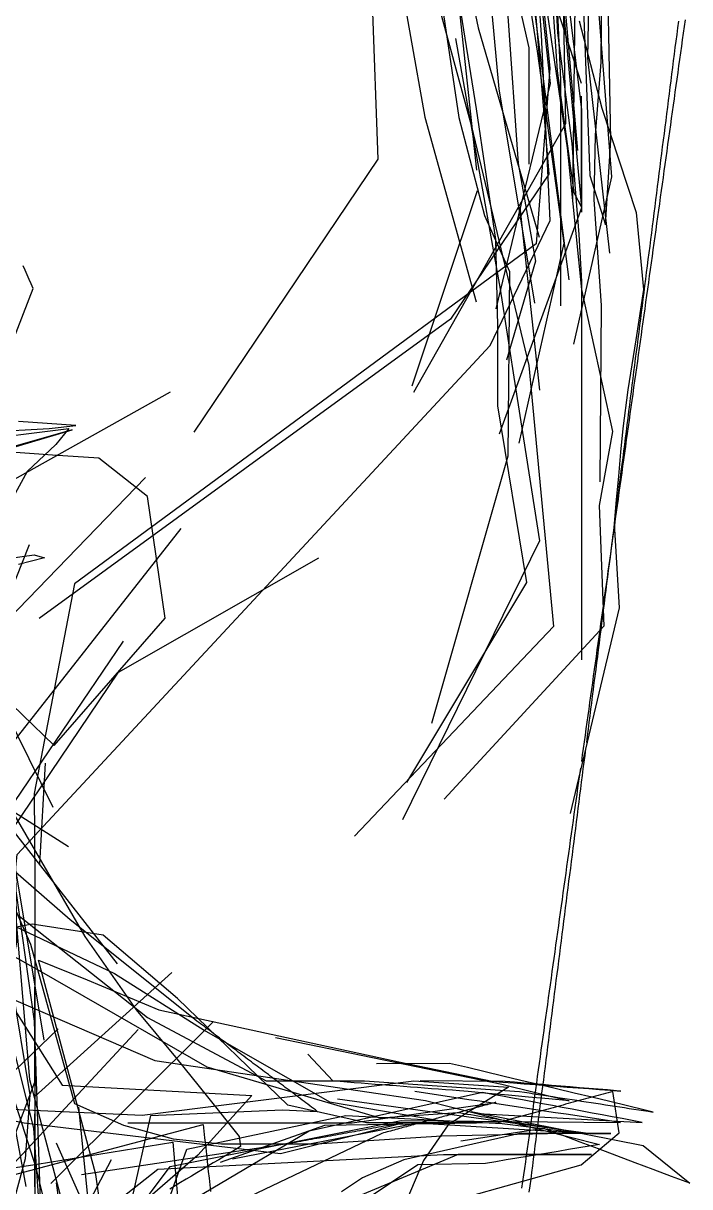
# Model space of a CAD drawing. Header units: metres. Extents: x 30 to 6769, y 117 to 5736.
# Drawn here: x 6299 to 6724, y 1147 to 1889 of the extents above; entities that cross this region are included whole.
import ezdxf

# ---------------------------------------------------------------- set-up
doc = ezdxf.new("R2010")
doc.units = ezdxf.units.M
doc.layers.add('FLOOR_0', color=1, linetype='Continuous')
doc.layers.add('FLOOR_1', color=2, linetype='Continuous')

msp = doc.modelspace()

# ---------------------------------------------------------------- linework, layer by layer
at = {"layer": 'FLOOR_0', "color": 3}
for points in [[(5144.3, 2161.57), (5201.11, 2289.51), (5244.89, 2342.82), (5275.66, 2321.5), (5306.43, 2300.17), (5337.2, 2278.85), (5367.97, 2257.53), (5495.78, 2271.74), (5595.18, 2275.3), (5666.19, 2268.19), (5687.49, 2253.97), (5708.79, 2239.76), (5730.09, 2225.54), (5751.4, 2211.32), (5776.25, 2168.67), (5804.65, 2097.59), (5918.26, 2097.59), (6021.21, 2154.46), (6113.52, 2268.19), (6291.03, 2211.32), (6425.94, 2122.47), (6518.25, 2001.64), (6525.35, 1802.61), (6408.19, 1628.46)], [(6236.3, 1715.93), (6264.09, 1818.04), (6268.89, 1957.75), (6279.09, 2031.14), (6301.14, 2085.42), (6364.89, 2155.83), (6503.27, 2145.35), (6527.93, 1983.79), (6555.43, 1829.27), (6588.19, 1711.5)], [(6307.53, 2138.62), (6450.25, 2154.02), (6515.9, 2154.02), (6548.05, 2024.96), (6576.99, 1829.14), (6593.51, 1766.53), (6609.31, 1730.94), (6608.41, 1613.11), (6559.71, 1442.46)], [(6541.34, 2034.09), (6546.63, 1966.45), (6561.97, 1908.87), (6584.93, 1824.14), (6621.82, 1670.88), (6637.55, 1504.48), (6510.46, 1370.69)], [(6303.04, 1556.59), (6262.02, 1453.49), (6280.63, 1290.1), (6290.38, 1180.79), (6284.71, 1123.42)], [(6233.64, 1461.32), (6304.04, 1301.87), (6331.95, 1200.12), (6363.28, 1186.37), (6394.92, 1177.74), (6425.75, 1174.39), (6456.07, 1174.39), (6486.39, 1174.39), (6566.33, 1179.53), (6633.57, 1181.1), (6653.21, 1181.23), (6649.78, 1181.45), (6646.36, 1181.66), (6642.94, 1181.87), (6639.52, 1182.09), (6636.09, 1182.3), (6632.67, 1182.52), (6629.25, 1182.73), (6625.83, 1182.94), (6622.4, 1183.16), (6618.98, 1183.37), (6615.56, 1183.59), (6612.14, 1183.8), (6608.71, 1184.01), (6605.29, 1184.23), (6601.87, 1184.44), (6598.45, 1184.66), (6595.02, 1184.87), (6591.6, 1185.08), (6588.18, 1185.3), (6584.76, 1185.51), (6581.33, 1185.73), (6577.91, 1185.94), (6574.49, 1186.15), (6571.07, 1186.37), (6567.64, 1186.58), (6564.22, 1186.8), (6560.8, 1187.01), (6557.37, 1187.22), (6553.95, 1187.44), (6550.53, 1187.65), (6432.73, 1164.73)], [(6321.62, 1247.89), (6244.18, 1173.7)], [(6190.37, 1210.58), (6299.96, 1187.81), (6463.34, 1168.3), (6482.98, 1173.21), (6502.62, 1178.12), (6522.26, 1183.03), (6541.3, 1187.8), (6539.59, 1187.49), (6537.88, 1187.18), (6536.17, 1186.87), (6534.46, 1186.56), (6532.75, 1186.24), (6531.05, 1185.93), (6529.34, 1185.62), (6527.63, 1185.31), (6525.92, 1185), (6524.21, 1184.69), (6522.51, 1184.38), (6520.8, 1184.07), (6519.09, 1183.76), (6517.38, 1183.45), (6515.67, 1183.14), (6513.96, 1182.83), (6512.26, 1182.52), (6510.55, 1182.21), (6508.84, 1181.89), (6507.13, 1181.58), (6505.42, 1181.27), (6503.72, 1180.96), (6502.01, 1180.65), (6500.3, 1180.34), (6498.59, 1180.03), (6496.88, 1179.72), (6495.17, 1179.41), (6493.47, 1179.1), (6491.76, 1178.79), (6490.05, 1178.48), (6488.34, 1178.17), (6486.63, 1177.86), (6484.93, 1177.54), (6483.22, 1177.23), (6481.51, 1176.92), (6479.8, 1176.61), (6478.09, 1176.3), (6476.39, 1175.99), (6474.68, 1175.68), (6472.97, 1175.37), (6471.26, 1175.06), (6469.55, 1174.75), (6467.84, 1174.44), (6336.42, 1154.7)], [(6589.41, 1193.83), (6693.9, 1188.13), (6687.54, 1189.32), (6681.19, 1190.51), (6674.84, 1191.7), (6668.49, 1192.89), (6662.14, 1194.08), (6655.79, 1195.27), (6649.44, 1196.47), (6643.08, 1197.66), (6636.73, 1198.85), (6630.38, 1200.04), (6624.03, 1201.23), (6617.68, 1202.42), (6611.33, 1203.61), (6604.97, 1204.81), (6598.62, 1206), (6592.27, 1207.19), (6481.72, 1182.58), (6368.22, 1115.25)]]:
    msp.add_lwpolyline(points, dxfattribs=at)
at = {"layer": 'FLOOR_0', "color": 5}
for points in [[(6091.38, 2274.66), (6228.48, 2288.22), (6320.75, 2285.46), (6450.09, 2260.95), (6550.49, 2230.03), (6623.04, 2132.82), (6668.74, 1984.66), (6667.65, 1864.45), (6664.07, 1817.87), (6663.12, 1776.86), (6665.53, 1743.02), (6667.95, 1709.18), (6666.91, 1596.77)], [(6462.94, 2158.1), (6581.04, 2086.98), (6624.52, 1956.63), (6646.23, 1809.8), (6655.21, 1719.41), (6675.12, 1628.74), (6666.56, 1581.59), (6669.51, 1504.64), (6567.73, 1394.31)], [(6615.63, 1621.37), (6644.21, 1749.01), (6627.26, 1871.43), (6616.51, 1940.06)], [(6608.41, 1893.81), (6614.9, 1799.71), (6625.94, 1737.53), (6607.39, 1674.22)], [(6194.26, 1534.7), (6306.31, 1550.14), (6312.78, 1548.23), (6304.57, 1546.07), (6296.36, 1543.91)], [(6344.34, 1030.54), (6380.63, 1192.61), (6464.7, 1196.05), (6486.81, 1195.17), (6485.61, 1196.08), (6484.41, 1196.98), (6483.21, 1197.88), (6482.01, 1198.78), (6480.81, 1199.68), (6479.61, 1200.58), (6478.41, 1201.48), (6477.21, 1202.38), (6476.01, 1203.28), (6474.81, 1204.18), (6473.61, 1205.08), (6472.41, 1205.98), (6471.21, 1206.88), (6470.02, 1207.78), (6468.82, 1208.68), (6467.62, 1209.58), (6466.42, 1210.48), (6465.22, 1211.38), (6464.02, 1212.28), (6462.82, 1213.18), (6461.62, 1214.08), (6460.42, 1214.98), (6459.22, 1215.88), (6458.02, 1216.78), (6456.82, 1217.68), (6455.62, 1218.59), (6454.42, 1219.49), (6453.22, 1220.39), (6452.02, 1221.29), (6450.82, 1222.19), (6449.62, 1223.09), (6448.42, 1223.99), (6447.22, 1224.89), (6446.02, 1225.79), (6444.82, 1226.69), (6443.62, 1227.59), (6442.42, 1228.49), (6441.22, 1229.39), (6440.02, 1230.29), (6438.82, 1231.19), (6437.62, 1232.09), (6436.42, 1232.99), (6435.22, 1233.89), (6434.02, 1234.79), (6432.82, 1235.69), (6431.62, 1236.59), (6430.42, 1237.49), (6429.22, 1238.39), (6428.02, 1239.29), (6426.82, 1240.2), (6425.62, 1241.1), (6424.42, 1242), (6423.22, 1242.9), (6422.02, 1243.8), (6420.82, 1244.7), (6419.62, 1245.6), (6418.42, 1246.5), (6417.22, 1247.4), (6416.02, 1248.3), (6414.82, 1249.2), (6413.62, 1250.1), (6412.42, 1251), (6411.22, 1251.9), (6410.02, 1252.8), (6408.82, 1253.7), (6407.62, 1254.6), (6329.32, 1317.25), (6193.14, 1435.83)], [(6394.01, 1283.71), (6306.62, 1204.72), (6306.62, 1157.74)], [(6283.51, 1270.63), (6383.17, 1227.56), (6555.86, 1202.16), (6666.81, 1174.06), (6660.21, 1172.96), (6653.61, 1171.86), (6647, 1170.76), (6640.4, 1169.66), (6633.8, 1168.56), (6627.19, 1167.45), (6620.59, 1166.35), (6613.98, 1165.25), (6607.38, 1164.15), (6600.78, 1163.05), (6594.17, 1161.95), (6551, 1160.97), (6375.32, 1043.3)], [(6420.61, 1252.53), (6316.93, 1149.07)], [(6365.94, 1187.81), (6509.05, 1187.81), (6596.6, 1200.09), (6600.67, 1200.95), (6599.55, 1200.64), (6598.43, 1200.34), (6597.32, 1200.03), (6596.2, 1199.72), (6595.08, 1199.42), (6593.96, 1199.11), (6592.84, 1198.81), (6591.72, 1198.5), (6590.61, 1198.2), (6589.49, 1197.89), (6588.37, 1197.59), (6587.25, 1197.28), (6586.13, 1196.98), (6585.02, 1196.67), (6583.9, 1196.37), (6582.78, 1196.06), (6581.66, 1195.76), (6580.54, 1195.45), (6579.42, 1195.15), (6578.31, 1194.84), (6577.19, 1194.54), (6576.07, 1194.23), (6574.95, 1193.93), (6573.83, 1193.62), (6572.72, 1193.32), (6571.6, 1193.01), (6570.48, 1192.71), (6569.36, 1192.4), (6568.24, 1192.1), (6567.12, 1191.79), (6566.01, 1191.49), (6564.89, 1191.18), (6563.77, 1190.88), (6562.65, 1190.57), (6561.53, 1190.27), (6560.42, 1189.96), (6559.3, 1189.66), (6558.18, 1189.35), (6557.06, 1189.05), (6555.94, 1188.74), (6554.82, 1188.44), (6553.71, 1188.13), (6552.59, 1187.83), (6551.47, 1187.52), (6550.35, 1187.22), (6549.23, 1186.91), (6548.12, 1186.61), (6547, 1186.3), (6545.88, 1185.99), (6544.76, 1185.69), (6543.64, 1185.38), (6542.52, 1185.08), (6541.41, 1184.77), (6540.29, 1184.47), (6539.17, 1184.16), (6538.05, 1183.86), (6536.93, 1183.55), (6535.82, 1183.25), (6534.7, 1182.94), (6533.58, 1182.64), (6532.46, 1182.33), (6531.34, 1182.03), (6530.22, 1181.72), (6529.11, 1181.42), (6527.99, 1181.11), (6434.46, 1136.41)], [(6144.48, 1132.9), (6268.79, 1148.27), (6414.04, 1186.74), (6414.51, 1182.47), (6414.99, 1178.21), (6415.46, 1173.95), (6415.93, 1169.69), (6416.41, 1165.42), (6416.88, 1161.16), (6417.35, 1156.9), (6417.83, 1152.64), (6418.3, 1148.37), (6418.77, 1144.11)]]:
    msp.add_lwpolyline(points, dxfattribs=at)
at = {"layer": 'FLOOR_0', "color": 1}
for points in [[(6591.2, 2160.83), (6653.68, 2043.29), (6655.35, 1931.93), (6660.66, 1792.1), (6670.6, 1760.67), (6673.97, 1814.66), (6671.28, 1960.3)], [(6441.88, 2107.35), (6569.82, 1968.21), (6588.29, 1795.53)], [(6642.48, 2056.57), (6659.32, 1995.09), (6666, 1900.33), (6674.4, 1791.16), (6650.24, 1684.49)], [(6651.86, 1974.31), (6649.54, 1775.54)], [(6721.36, 1891.3), (6720.78, 1887.11), (6720.19, 1882.93), (6719.61, 1878.74), (6719.02, 1874.56), (6718.44, 1870.37), (6717.85, 1866.18), (6717.26, 1862), (6716.68, 1857.81), (6716.09, 1853.63), (6715.51, 1849.44), (6714.92, 1845.25), (6714.34, 1841.07), (6713.75, 1836.88), (6713.17, 1832.7), (6712.58, 1828.51), (6712, 1824.32), (6711.41, 1820.14), (6710.82, 1815.95), (6710.24, 1811.77), (6709.65, 1807.58), (6709.07, 1803.4), (6708.48, 1799.21), (6707.9, 1795.02), (6707.31, 1790.84), (6706.73, 1786.65), (6706.14, 1782.47), (6705.56, 1778.28), (6704.97, 1774.09), (6704.39, 1769.91), (6703.8, 1765.72), (6703.21, 1761.54), (6702.63, 1757.35), (6702.04, 1753.16), (6701.46, 1748.98), (6700.87, 1744.79), (6700.29, 1740.61), (6699.7, 1736.42), (6699.12, 1732.24), (6698.53, 1728.05), (6697.95, 1723.86), (6697.36, 1719.68), (6696.78, 1715.49), (6696.19, 1711.31), (6695.6, 1707.12), (6695.02, 1702.93), (6694.43, 1698.75), (6693.85, 1694.56), (6693.26, 1690.38), (6692.68, 1686.19), (6692.09, 1682), (6691.51, 1677.82), (6690.92, 1673.63), (6690.34, 1669.45), (6689.75, 1665.26), (6689.17, 1661.08), (6688.58, 1656.89), (6687.99, 1652.7), (6687.41, 1648.52), (6686.82, 1644.33), (6686.24, 1640.15), (6685.65, 1635.96), (6685.07, 1631.77), (6684.48, 1627.59), (6683.9, 1623.4), (6683.31, 1619.22), (6682.73, 1615.03), (6682.14, 1610.84), (6681.56, 1606.66), (6680.97, 1602.47), (6680.38, 1598.29), (6679.8, 1594.1), (6679.21, 1589.92), (6678.63, 1585.73), (6678.04, 1581.54), (6677.46, 1577.36), (6676.87, 1573.17), (6676.29, 1568.99), (6675.7, 1564.8), (6675.12, 1560.61), (6674.53, 1556.43), (6673.95, 1552.24), (6673.36, 1548.06), (6672.77, 1543.87), (6672.19, 1539.68), (6671.6, 1535.5), (6671.02, 1531.31), (6670.43, 1527.13), (6669.85, 1522.94), (6669.26, 1518.75), (6668.68, 1514.57), (6668.09, 1510.38), (6667.51, 1506.2), (6666.92, 1502.01), (6666.34, 1497.83), (6665.75, 1493.64), (6665.16, 1489.45), (6664.58, 1485.27), (6663.99, 1481.08), (6663.41, 1476.9), (6662.82, 1472.71), (6662.24, 1468.52), (6661.65, 1464.34), (6661.07, 1460.15), (6660.48, 1455.97), (6659.9, 1451.78), (6659.31, 1447.59), (6658.73, 1443.41), (6658.14, 1439.22), (6657.55, 1435.04), (6656.97, 1430.85), (6656.38, 1426.67), (6655.8, 1422.48), (6655.21, 1418.29)], [(6588.75, 1782.23), (6547.08, 1657.79)], [(6292.2, 1685.42), (6305.67, 1720.02), (6304.38, 1722.92), (6303.09, 1725.83), (6301.8, 1728.73), (6300.51, 1731.64), (6299.22, 1734.54)], [(6213.18, 1626.87), (6268.91, 1611.66), (6330.45, 1629.8), (6291.93, 1618.79), (6253.4, 1607.77), (6239.55, 1600.82), (6239.55, 1596.15), (6239.55, 1591.48), (6239.55, 1586.81), (6239.55, 1582.14), (6239.55, 1577.46), (6239.55, 1572.79), (6239.55, 1568.12), (6239.55, 1563.45), (6239.55, 1558.78), (6239.55, 1554.11), (6239.55, 1549.43), (6239.55, 1544.76), (6239.55, 1540.09), (6239.55, 1549.11), (6239.55, 1593.66), (6239.55, 1634.58), (6239.55, 1657.73), (6239.55, 1680.88)], [(6285.19, 1402.34), (6306.24, 1252.74), (6310.64, 1124.72)], [(6329.02, 1071.14), (6307.5, 1159.2), (6271.29, 1271.92), (6234.96, 1344.61), (6222.67, 1367.59), (6239.58, 1339.07), (6357.55, 1283.1), (6414.78, 1247.04), (6494.65, 1201.16), (6573.4, 1187.81), (6584.79, 1187.81), (6562.62, 1187.81), (6540.45, 1187.81), (6518.28, 1187.81), (6468.12, 1199.15), (6397.78, 1267.12), (6350.24, 1307.55), (6305.02, 1314.51), (6210.9, 1296.66), (6031.59, 1268.33), (5818.16, 1268.33), (5637.38, 1288.01), (5579.09, 1288.45), (5461.75, 1288.45)], [(6263.03, 1308.57), (6324.19, 1211.83), (6445.12, 1205.34), (6410.75, 1167.13), (6362.34, 1125.36)], [(6320.36, 1175), (6351.48, 1104.75), (6366.1, 948.28), (6385.71, 870.8), (6386.45, 858.03), (6385.76, 849.74), (6385.07, 841.46), (6384.38, 833.18), (6383.69, 824.89), (6383, 816.61), (6382.31, 808.32), (6381.62, 800.04), (6380.93, 791.76), (6382.35, 757.73), (6387.09, 625.29), (6398.31, 602.18), (6411.64, 599.96), (6424.96, 597.74), (6438.29, 595.52), (6451.61, 593.29), (6464.94, 591.07), (6521.52, 605.63), (6588.06, 625.17), (6531.93, 779.39)]]:
    msp.add_lwpolyline(points, dxfattribs=at)
at = {"layer": 'FLOOR_0', "color": 2}
for points in [[(6269.18, 1337.06), (6232.2, 1500.74), (6229.21, 1551.65), (6226.21, 1602.55), (6224.23, 1725.59), (6243.35, 1782.98), (6255.37, 1929.35), (6292.89, 2067.79), (6415.26, 2146.52), (6559.62, 2146.71), (6620.14, 2056.78), (6643.86, 1897.12), (6655.35, 1771.5), (6602.71, 1627.11)], [(6626.01, 2057.68), (6645.95, 1911.25), (6655.35, 1834.03), (6655.35, 1812.25), (6655.35, 1790.46), (6655.35, 1768.68)], [(6615.11, 2036.39), (6635.23, 1850.71), (6600.67, 1707.16)], [(6616.07, 1771.87), (6628.53, 1655.17)], [(6399.9, 1566.93), (6279.79, 1414.34), (6291.8, 1276.73), (6303.63, 1205.73), (6300.49, 1164.83), (6292.09, 1133.32), (6283.7, 1101.82), (6220.32, 971.2), (6180.25, 903.83), (6196.69, 885.03), (6213.13, 866.23), (6266.71, 804.73), (6302.63, 738.86), (6305.08, 710.05), (6303.36, 685.87), (6301.63, 661.7), (6299.85, 637.52), (6282.14, 612.21)], [(6359.45, 1289.28), (6249.93, 1428.93), (6238.74, 1427.33), (6227.54, 1425.73), (6216.35, 1424.13), (6205.16, 1422.53), (6193.96, 1420.93), (6182.77, 1419.33), (6171.58, 1417.73), (6160.38, 1416.13)], [(6288.32, 1394.61), (6303.42, 1215.48), (6328.4, 1120.86)], [(6293.31, 1384.79), (6338.57, 1306.68), (6371.26, 1259.97), (6396.43, 1229.81), (6416.72, 1204.43), (6437.01, 1179.06), (6437.91, 1172.69), (6434.44, 1170.6), (6430.96, 1168.51), (6427.49, 1166.43), (6424.01, 1164.34), (6420.54, 1162.26), (6417.07, 1160.17), (6413.59, 1158.09), (6410.12, 1156), (6406.64, 1153.92), (6403.17, 1151.83), (6399.69, 1149.74), (6396.22, 1147.66), (6392.75, 1145.57)], [(6364.67, 1122.11), (6393.04, 1159.95), (6540.29, 1189.4), (6680.09, 1188.12), (6673.19, 1189.16), (6666.29, 1190.19), (6659.39, 1191.23), (6652.49, 1192.26), (6645.59, 1193.3), (6638.69, 1194.33), (6631.79, 1195.37), (6624.89, 1196.4), (6617.99, 1197.44), (6611.09, 1198.48), (6604.19, 1199.51), (6597.29, 1200.55), (6590.39, 1201.58), (6583.49, 1202.62), (6576.59, 1203.65), (6569.69, 1204.69), (6562.79, 1205.72), (6555.89, 1206.76), (6549, 1207.79)], [(6536.66, 1127.82), (6655.08, 1160.97), (6679.25, 1181.45), (6675.4, 1207.92), (6673.81, 1207.48), (6672.22, 1207.05), (6670.62, 1206.61), (6669.03, 1206.18), (6667.44, 1205.74), (6665.84, 1205.31), (6664.25, 1204.87), (6662.66, 1204.44), (6661.06, 1204.01), (6659.47, 1203.57), (6657.88, 1203.14), (6656.28, 1202.7), (6654.69, 1202.27), (6653.1, 1201.83), (6651.51, 1201.4), (6649.91, 1200.96), (6648.32, 1200.53), (6646.73, 1200.09), (6645.13, 1199.66), (6643.54, 1199.22), (6641.95, 1198.79), (6640.35, 1198.35), (6638.76, 1197.92), (6637.17, 1197.48), (6635.57, 1197.05), (6633.98, 1196.61), (6632.39, 1196.18), (6630.79, 1195.75), (6629.2, 1195.31), (6627.61, 1194.88), (6626.01, 1194.44), (6624.42, 1194.01), (6622.83, 1193.57), (6621.23, 1193.14), (6619.64, 1192.7), (6618.05, 1192.27), (6616.45, 1191.83), (6614.86, 1191.4), (6613.27, 1190.96), (6611.67, 1190.53), (6610.08, 1190.09), (6608.49, 1189.66), (6606.9, 1189.22), (6605.3, 1188.79), (6603.71, 1188.35), (6602.12, 1187.92), (6491.38, 1186.25), (6424.86, 1162.48)], [(6310.52, 1099.36), (6385.09, 1158.4), (6567.41, 1167.68), (6661.75, 1167.68), (6659.17, 1167.68), (6656.6, 1167.68), (6654.02, 1167.68), (6651.45, 1167.68), (6648.87, 1167.68), (6646.3, 1167.68), (6643.72, 1167.68), (6641.14, 1167.68), (6638.57, 1167.68), (6635.99, 1167.68), (6633.42, 1167.68), (6630.84, 1167.68), (6628.27, 1167.68), (6625.69, 1167.68), (6623.12, 1167.68), (6620.54, 1167.68), (6617.97, 1167.68), (6615.39, 1167.68), (6612.82, 1167.68), (6610.24, 1167.68), (6607.66, 1167.68), (6605.09, 1167.68), (6602.51, 1167.68), (6599.94, 1167.68), (6597.36, 1167.68), (6594.79, 1167.68), (6592.21, 1167.68), (6589.64, 1167.68), (6587.06, 1167.68), (6584.49, 1167.68), (6581.91, 1167.68), (6579.34, 1167.68), (6576.76, 1167.68), (6499.85, 1135.51)]]:
    msp.add_lwpolyline(points, dxfattribs=at)
at = {"layer": 'FLOOR_0', "color": 6}
for points in [[(6387.63, 2149.29), (6599.25, 2047.95), (6625.03, 1898.73), (6647.26, 1725.51)], [(6526.93, 2137.5), (6598.44, 2049.2), (6625.12, 1906.28), (6634.4, 1792.91), (6571.8, 1700.4), (6440.62, 1604.95), (6309.44, 1509.5)], [(6661.83, 2016.17), (6659.15, 1866.86), (6673.23, 1742.57)], [(6621.97, 1989.93), (6635.11, 1860.57), (6626.45, 1748.51), (6528.31, 1676.26), (6430.16, 1604), (6332.02, 1531.75), (6306.36, 1397.84), (6306.62, 1342.15), (6306.62, 1290.48), (6306.62, 1240.36), (6306.58, 1147)], [(6652.88, 1808), (6643.52, 1915.16)], [(6653.77, 1890.78), (6668.27, 1835), (6690.1, 1768.52), (6694.78, 1719.31), (6689.87, 1687.36), (6684.95, 1655.41), (6681.58, 1630.76), (6680.2, 1615.59), (6678.82, 1600.41), (6677.44, 1585.24), (6676.06, 1570.07), (6679.4, 1516.43), (6648.12, 1385.08)], [(6363.03, 1495.09), (6259.07, 1342.02), (6279.37, 1259.31), (6268.94, 1201.9)], [(6289.99, 1376.05), (6312.53, 1240.58)], [(6351.24, 1023.32), (6403.66, 1170.97), (6505.11, 1192.44), (6604.63, 1187.44), (6654.24, 1181.28), (6652.07, 1181.64), (6649.9, 1182.01), (6647.73, 1182.37), (6645.56, 1182.73), (6643.39, 1183.09), (6641.23, 1183.45), (6639.06, 1183.81), (6636.89, 1184.18), (6634.72, 1184.54), (6632.55, 1184.9), (6630.38, 1185.26), (6628.21, 1185.62), (6626.04, 1185.99), (6623.87, 1186.35), (6621.7, 1186.71), (6619.53, 1187.07), (6617.36, 1187.43), (6615.19, 1187.79), (6613.02, 1188.16), (6610.85, 1188.52), (6608.68, 1188.88), (6606.51, 1189.24), (6604.34, 1189.6), (6602.18, 1189.96), (6600.01, 1190.33), (6597.84, 1190.69), (6595.67, 1191.05), (6593.5, 1191.41), (6591.33, 1191.77), (6589.16, 1192.14), (6586.99, 1192.5), (6584.82, 1192.86), (6582.65, 1193.22), (6580.48, 1193.58), (6578.31, 1193.94), (6576.14, 1194.31), (6526.84, 1190.82), (6416.59, 1223.37), (6309.64, 1284.76), (6251.88, 1317.1)], [(6359.11, 1060.76), (6345.71, 1154.9), (6309.01, 1291.52), (6340.05, 1279.1), (6385.7, 1260), (6538.84, 1226.69), (6598.29, 1214.39), (6605.14, 1213.87), (6611.99, 1213.34), (6618.84, 1212.81), (6625.69, 1212.28), (6632.54, 1211.76), (6639.39, 1211.23), (6646.24, 1210.7), (6653.09, 1210.18), (6659.94, 1209.65), (6666.78, 1209.12), (6673.63, 1208.59), (6680.48, 1208.07), (6677.72, 1208.31), (6671.8, 1208.8), (6665.88, 1209.3), (6659.96, 1209.79), (6654.03, 1210.28), (6648.11, 1210.78), (6642.19, 1211.27), (6636.27, 1211.76), (6630.35, 1212.26), (6624.42, 1212.75), (6618.5, 1213.25), (6612.58, 1213.74), (6606.66, 1214.23), (6552.54, 1214.65)], [(6276.5, 1278.07), (6300.89, 1147.17)], [(6184.88, 1142.61), (6308.12, 1161.43), (6394.81, 1175.62), (6399.56, 1118.6)], [(6336.2, 1033.11), (6320.45, 1149.64)]]:
    msp.add_lwpolyline(points, dxfattribs=at)
at = {"layer": 'FLOOR_0', "color": 4}
for points in [[(6305.46, 2092.57), (6444.15, 2141.26), (6514.94, 2126.41), (6534.54, 2090.45), (6554.15, 2054.48), (6589.36, 1886.29), (6628.22, 1752.78)], [(6333.01, 2113.41), (6516.13, 2114.4), (6581.97, 2083.37), (6634.79, 2016.26), (6641.94, 1852.86), (6641.94, 1709.04)], [(6568.29, 1958.2), (6588.17, 1834.72), (6600.38, 1751.27), (6601.7, 1696.31), (6601.7, 1645.1), (6620.29, 1532.52), (6543.66, 1404.92)], [(6169.65, 1916.59), (6164.45, 1874.98), (6159.25, 1833.37), (6128.24, 1790.82), (6118.83, 1709.52), (6130.56, 1564.48), (6133.17, 1414.36), (6163.96, 1361.56), (6193.03, 1286.97), (6230.78, 1226.24), (6277.85, 1197.26), (6375.16, 1192.77), (6548.45, 1214.65), (6608.68, 1210.62), (6595.86, 1202.6), (6583.03, 1194.59), (6570.21, 1186.57), (6554.54, 1163.78), (6533.38, 1113.66)], [(6574.88, 1879.42), (6603.5, 1719.58), (6613.19, 1656.62), (6628.53, 1559.13), (6541.25, 1381.17)], [(6238.6, 1626.54), (6315.8, 1630.66), (6332.93, 1632.61), (6296.38, 1635.22)], [(6313.32, 1417.34), (6309.78, 1352.97)], [(6372.58, 1247.45), (6290.64, 1158.99)], [(6499.73, 1203.15), (6661.16, 1181.1), (6674.05, 1181.1), (6672.48, 1181.1), (6670.91, 1181.1), (6669.34, 1181.1), (6667.77, 1181.1), (6666.2, 1181.1), (6664.63, 1181.1), (6663.06, 1181.1), (6661.49, 1181.1), (6659.92, 1181.1), (6658.35, 1181.1), (6656.78, 1181.1), (6655.21, 1181.1), (6653.64, 1181.1), (6652.07, 1181.1), (6650.5, 1181.1), (6648.93, 1181.1), (6647.36, 1181.1), (6645.79, 1181.1), (6644.23, 1181.1), (6642.66, 1181.1), (6641.09, 1181.1), (6639.52, 1181.1), (6637.95, 1181.1), (6636.38, 1181.1), (6634.81, 1181.1), (6633.24, 1181.1), (6631.67, 1181.1), (6630.1, 1181.1), (6628.53, 1181.1), (6626.96, 1181.1), (6625.39, 1181.1), (6623.82, 1181.1), (6622.25, 1181.1), (6620.68, 1181.1), (6619.11, 1181.1), (6617.54, 1181.1), (6615.97, 1181.1), (6542.09, 1164.24), (6515.71, 1152.82), (6502.31, 1143.88)], [(6355.37, 1164.19), (6304.05, 1066.15), (6300.56, 1010.4)]]:
    msp.add_lwpolyline(points, dxfattribs=at)
at = {"layer": 'FLOOR_0', "color": 7}
for points in [[(6655.35, 1850.72), (6612.82, 1982.24), (6603.49, 2057.4), (6587.42, 2092.55), (6567.3, 2119.39), (6391.71, 2095.9)], [(6630.8, 1990.08), (6639.87, 1858.94), (6650.37, 1781.33), (6655.35, 1771.86), (6655.35, 1807.28), (6655.35, 1842.7)], [(6635.23, 1971.87), (6640.06, 1883), (6649.1, 1812.61), (6651.34, 1783.5), (6653.58, 1754.39), (6655.35, 1724.5), (6655.35, 1691.65), (6655.35, 1658.8), (6655.35, 1625.95), (6655.35, 1483.07)], [(6593.19, 1949.21), (6602.65, 1847.4), (6625.31, 1710.63)], [(6607.97, 1934.34), (6621.82, 1873.51), (6621.82, 1860.17), (6621.82, 1846.84), (6621.82, 1799.28)], [(6717.08, 1890.54), (6716.55, 1886.32), (6716.01, 1882.1), (6715.47, 1877.88), (6714.93, 1873.66), (6714.39, 1869.44), (6713.85, 1865.22), (6713.32, 1861), (6712.78, 1856.78), (6712.24, 1852.56), (6711.7, 1848.34), (6711.16, 1844.12), (6710.63, 1839.9), (6710.09, 1835.68), (6709.55, 1831.46), (6709.01, 1827.24), (6708.47, 1823.02), (6707.94, 1818.8), (6707.4, 1814.58), (6706.86, 1810.36), (6706.32, 1806.14), (6705.78, 1801.92), (6705.24, 1797.7), (6704.71, 1793.48), (6704.17, 1789.25), (6703.63, 1785.03), (6703.09, 1780.81), (6702.55, 1776.59), (6702.02, 1772.37), (6701.48, 1768.15), (6700.94, 1763.93), (6700.4, 1759.71), (6699.86, 1755.49), (6699.33, 1751.27), (6698.79, 1747.05), (6698.25, 1742.83), (6697.71, 1738.61), (6697.17, 1734.39), (6696.63, 1730.17), (6696.1, 1725.95), (6695.56, 1721.73), (6695.02, 1717.51), (6694.48, 1713.29), (6693.94, 1709.07), (6693.41, 1704.85), (6692.87, 1700.63), (6692.33, 1696.41), (6691.79, 1692.19), (6691.25, 1687.97), (6690.72, 1683.75), (6690.18, 1679.53), (6689.64, 1675.31), (6689.1, 1671.09), (6688.56, 1666.86), (6688.02, 1662.64), (6687.49, 1658.42), (6686.95, 1654.2), (6686.41, 1649.98), (6685.87, 1645.76), (6685.33, 1641.54), (6684.8, 1637.32), (6684.26, 1633.1), (6683.72, 1628.88), (6683.18, 1624.66), (6682.64, 1620.44), (6682.1, 1616.22), (6681.57, 1612), (6681.03, 1607.78), (6680.49, 1603.56), (6679.95, 1599.34), (6679.41, 1595.12), (6678.88, 1590.9), (6678.34, 1586.68), (6677.8, 1582.46), (6677.26, 1578.24), (6676.72, 1574.02), (6676.19, 1569.8), (6675.65, 1565.58), (6675.11, 1561.36), (6674.57, 1557.14), (6674.03, 1552.92), (6673.49, 1548.7), (6672.96, 1544.47), (6672.42, 1540.25), (6671.88, 1536.03), (6671.34, 1531.81), (6670.8, 1527.59), (6670.27, 1523.37), (6669.73, 1519.15), (6669.19, 1514.93), (6668.65, 1510.71), (6668.11, 1506.49), (6667.58, 1502.27), (6667.04, 1498.05), (6666.5, 1493.83), (6665.96, 1489.61), (6665.42, 1485.39), (6664.88, 1481.17), (6664.35, 1476.95), (6663.81, 1472.73), (6663.27, 1468.51), (6662.73, 1464.29), (6662.19, 1460.07), (6661.66, 1455.85), (6661.12, 1451.63), (6660.58, 1447.41), (6660.04, 1443.19), (6659.5, 1438.97), (6658.97, 1434.75), (6658.43, 1430.53)], [(6263.79, 1622.63), (6328.43, 1630.66), (6320.01, 1620.58), (6301.75, 1603.22), (6266.38, 1538.63)], [(6278.42, 1467.7), (6318.97, 1428.61), (6389.87, 1509.71), (6378.56, 1587.33), (6347.61, 1611.82), (6318.08, 1613.79), (6288.56, 1615.76)], [(6328.23, 1363.97), (6171.5, 1463.4)], [(6285.43, 1401.14), (6280, 1466.47), (6318.16, 1389.18)], [(6292.99, 1322.91), (6378.6, 1255), (6454.14, 1214.66), (6516.87, 1214.65), (6615.84, 1207.82), (6618.88, 1207.36), (6621.92, 1206.89), (6624.96, 1206.42), (6628, 1205.95), (6631.04, 1205.49), (6634.08, 1205.02), (6637.12, 1204.55), (6640.16, 1204.08), (6643.2, 1203.61), (6646.24, 1203.15), (6649.28, 1202.68), (6652.32, 1202.21), (6655.36, 1201.74), (6658.39, 1201.27), (6661.43, 1200.81), (6664.47, 1200.34), (6667.51, 1199.87), (6670.55, 1199.4), (6673.59, 1198.94), (6676.63, 1198.47), (6679.67, 1198), (6682.71, 1197.53), (6685.75, 1197.06), (6688.79, 1196.6), (6691.83, 1196.13), (6694.87, 1195.66), (6697.91, 1195.19), (6700.95, 1194.73), (6696, 1196.02), (6684.66, 1198.72), (6673.31, 1201.42), (6661.96, 1204.13), (6650.62, 1206.83), (6639.27, 1209.53), (6627.92, 1212.23), (6616.58, 1214.94), (6605.23, 1217.64), (6593.88, 1220.34), (6582.54, 1223.05), (6571.19, 1225.75), (6524.65, 1225.44)], [(6460.27, 1242.37), (6604.5, 1212.53), (6647.35, 1201.95), (6634.49, 1203.12), (6621.62, 1204.3), (6608.75, 1205.47), (6595.88, 1206.64), (6583.01, 1207.81), (6577.6, 1208.24), (6573.12, 1208.59), (6568.64, 1208.93), (6564.16, 1209.28), (6559.68, 1209.62), (6555.2, 1209.97), (6550.72, 1210.31), (6546.23, 1210.66), (6541.75, 1211), (6537.27, 1211.35), (6532.79, 1211.69), (6528.31, 1212.04), (6523.83, 1212.38), (6519.35, 1212.73), (6514.87, 1213.07), (6510.39, 1213.42), (6505.91, 1213.76), (6501.43, 1214.11), (6496.95, 1214.45), (6480.78, 1231.68)], [(6343.35, 1113.32), (6334.85, 1197.76)], [(6584.87, 1195.01), (6694.56, 1173.49), (6724.33, 1149.35), (6712.7, 1153.71), (6701.08, 1158.07), (6689.45, 1162.43), (6677.82, 1166.8), (6666.2, 1171.16), (6654.57, 1175.52), (6642.94, 1179.88), (6631.32, 1184.24), (6578.4, 1176.22)]]:
    msp.add_lwpolyline(points, dxfattribs=at)
at = {"layer": 'FLOOR_1', "color": 7}
for points in [[(6548.4, 1653.98), (6645.31, 1825.37), (6642.22, 1992.43), (6615.11, 2094.42), (6605.59, 2154.9)], [(6280.95, 1416.25), (6268.89, 1584.53), (6393.16, 1654.02)], [(6657.89, 1426.31), (6657.35, 1422.08), (6656.81, 1417.86), (6656.27, 1413.64), (6655.74, 1409.42), (6655.2, 1405.2), (6654.66, 1400.98), (6654.12, 1396.76), (6653.58, 1392.54), (6653.05, 1388.32), (6652.51, 1384.1), (6651.97, 1379.88), (6651.43, 1375.66), (6650.89, 1371.44), (6650.36, 1367.22), (6649.82, 1363), (6649.28, 1358.78), (6648.74, 1354.56), (6648.2, 1350.34), (6647.66, 1346.12), (6647.13, 1341.9), (6646.59, 1337.68), (6646.05, 1333.46), (6645.51, 1329.24), (6644.97, 1325.02), (6644.44, 1320.8), (6643.9, 1316.58), (6643.36, 1312.36), (6642.82, 1308.14), (6642.28, 1303.92), (6641.75, 1299.69), (6641.21, 1295.47), (6640.67, 1291.25), (6640.13, 1287.03), (6639.59, 1282.81), (6639.05, 1278.59), (6638.52, 1274.37), (6637.98, 1270.15), (6637.44, 1265.93), (6636.9, 1261.71), (6636.36, 1257.49), (6635.83, 1253.27), (6635.29, 1249.05), (6634.75, 1244.83), (6634.21, 1240.61), (6633.67, 1236.39), (6633.14, 1232.17), (6632.6, 1227.95), (6632.06, 1223.73), (6631.52, 1219.51), (6630.98, 1215.29), (6630.44, 1211.07), (6629.91, 1206.85), (6629.37, 1202.63), (6628.83, 1198.41), (6628.29, 1194.19), (6627.75, 1189.97), (6627.22, 1185.75), (6626.68, 1181.52), (6626.14, 1177.3), (6625.6, 1173.08), (6625.06, 1168.86), (6624.53, 1164.64), (6623.99, 1160.42), (6623.45, 1156.2), (6622.91, 1151.98), (6622.37, 1147.76), (6621.83, 1143.54)]]:
    msp.add_lwpolyline(points, dxfattribs=at)
at = {"layer": 'FLOOR_1', "color": 5}
for points in [[(6266.2, 971.73), (6274.92, 1032.3), (6277.99, 1041.51), (6281.07, 1050.73), (6284.14, 1059.95), (6287.21, 1069.16), (6290.28, 1078.38), (6293.2, 1090.21), (6293.2, 1146.65), (6288.19, 1211.1), (6286.5, 1274.62), (6295.42, 1358.95), (6396, 1467.18), (6496.58, 1575.4), (6597.16, 1683.63), (6635.23, 1763.36), (6629.85, 1881.75), (6621.2, 2003.44), (6615.27, 2039.02), (6614.21, 2052.59), (6613.29, 2065.56), (6612.36, 2078.53), (6611.43, 2091.5), (6610.51, 2104.47)], [(6279.79, 1356.52), (6359.97, 1475.2), (6487.8, 1548.28)]]:
    msp.add_lwpolyline(points, dxfattribs=at)
at = {"layer": 'FLOOR_1', "color": 6}
msp.add_lwpolyline([(6223.6, 1066.17), (6276.46, 1174.5), (6286.12, 1251.12), (6295.27, 1303.16), (6293.95, 1394.25), (6283.56, 1502.77), (6377.29, 1599.42)], dxfattribs=at)
at = {"layer": 'FLOOR_1', "color": 1}
msp.add_lwpolyline([(6654.63, 1414.11), (6654.04, 1409.92), (6653.46, 1405.74), (6652.87, 1401.55), (6652.29, 1397.36), (6651.7, 1393.18), (6651.12, 1388.99), (6650.53, 1384.81), (6649.94, 1380.62), (6649.36, 1376.43), (6648.77, 1372.25), (6648.19, 1368.06), (6647.6, 1363.88), (6647.02, 1359.69), (6646.43, 1355.51), (6645.85, 1351.32), (6645.26, 1347.13), (6644.68, 1342.95), (6644.09, 1338.76), (6643.51, 1334.58), (6642.92, 1330.39), (6642.33, 1326.2), (6641.75, 1322.02), (6641.16, 1317.83), (6640.58, 1313.65), (6639.99, 1309.46), (6639.41, 1305.27), (6638.82, 1301.09), (6638.24, 1296.9), (6637.65, 1292.72), (6637.07, 1288.53), (6636.48, 1284.35), (6635.9, 1280.16), (6635.31, 1275.97), (6634.72, 1271.79), (6634.14, 1267.6), (6633.55, 1263.42), (6632.97, 1259.23), (6632.38, 1255.04), (6631.8, 1250.86), (6631.21, 1246.67), (6630.63, 1242.49), (6630.04, 1238.3), (6629.46, 1234.11), (6628.87, 1229.93), (6628.29, 1225.74), (6627.7, 1221.56), (6627.11, 1217.37), (6626.53, 1213.19), (6625.94, 1209), (6625.36, 1204.81), (6624.77, 1200.63), (6624.19, 1196.44), (6623.6, 1192.26), (6623.02, 1188.07), (6622.43, 1183.88), (6621.85, 1179.7), (6621.26, 1175.51), (6620.68, 1171.33), (6620.09, 1167.14), (6619.5, 1162.95), (6618.92, 1158.77), (6618.33, 1154.58), (6617.75, 1150.4), (6617.16, 1146.21)], dxfattribs=at)
at = {"layer": 'FLOOR_1', "color": 4}
for points in [[(6292.63, 1399.06), (6281.47, 1306.87), (6286.53, 1261.47), (6305.8, 1184.35), (6313.06, 1080.06)], [(6306.62, 1278.4), (6306.62, 1155.9), (6306.62, 1129.56)]]:
    msp.add_lwpolyline(points, dxfattribs=at)
at = {"layer": 'FLOOR_1', "color": 3}
msp.add_lwpolyline([(6002.7, 951.91), (6086.31, 946.25), (6150.53, 970.92), (6236.93, 1040.48), (6277.93, 1138.08), (6306.62, 1213.75), (6306.62, 1274.5)], dxfattribs=at)

doc.saveas('drawing.dxf')
